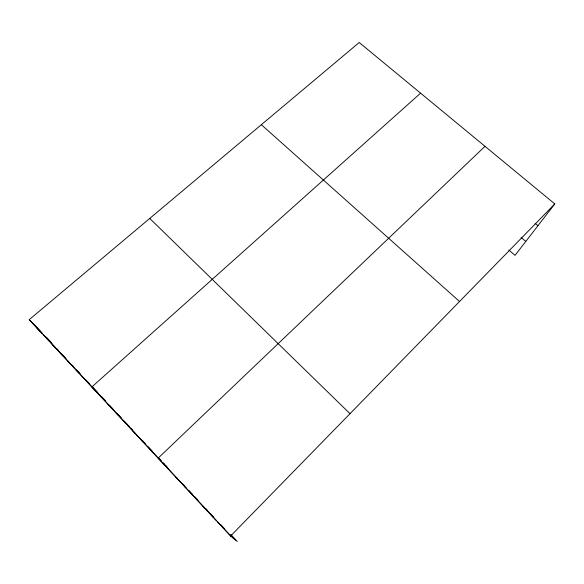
<?xml version="1.0" encoding="UTF-8"?>
<svg xmlns="http://www.w3.org/2000/svg" width="584" height="584" viewBox="0 0 584 584"><rect width="100%" height="100%" fill="white"/><g stroke="black" fill="none" stroke-linecap="round" stroke-linejoin="round"><path stroke-width="0.88" d="M231.264 535.032L237.279 541.492L230.629 535.981L29.2 319.674L359.211 42.508L554.8 203.918L515.03 255.347L508.846 250.047M230.629 535.981L554.8 203.918M485.005 146.321L158.147 458.141L161.476 461.426M420.589 93.163L91.849 386.944L96.98 392.171M535.163 223.387L537.944 225.716M521.176 237.498L525.797 241.418M221.321 525.987L222.139 526.702M261.34 124.706L459.542 301.497M212.087 516.073L213.05 516.942M202.925 506.233L204.035 507.262M193.83 496.466L195.085 497.648M184.807 486.779L186.201 488.107M175.857 477.157L177.383 478.639M149.738 218.438L350.013 413.691M166.966 467.616L168.63 469.244M162.972 462.9L164.425 464.331M165.841 465.725L166.783 466.652M149.65 449.016L151.57 450.928M141.211 439.956L143.262 442M132.838 430.963L135.006 433.138M124.516 422.035L126.816 424.342M116.26 413.165L118.676 415.604M108.069 404.362L110.602 406.931M99.93 395.624L102.58 398.317M83.819 378.33L86.702 381.264M99.28 394.514L105.354 400.697M75.854 369.774L78.847 372.833M60.086 352.838L63.298 356.13M67.941 361.277L71.044 364.452M44.537 336.143L47.961 339.662M52.283 344.458L55.604 347.874M29.2 319.674L41.909 332.792M46.516 337.552L49.925 341.071M36.843 327.879L40.369 331.515M230.819 534.988L235.513 540.025M45.384 336.406L51.983 343.487M56.816 348.677L58.02 349.969M61.663 353.875L65.912 358.445M72.029 365.007L73.861 366.978M76.942 370.285L80.023 373.592M85.585 379.571L89.841 384.133M92.141 386.601L97.915 392.798M101.39 396.536L105.463 400.901M109.544 405.289L113.646 409.691M117.172 413.472L121.297 417.903M124.253 421.079L129.597 426.809M130.787 428.094L132.575 430.006M142.751 440.935L145.168 443.526M148.183 446.767L152.424 451.322M158.498 457.841L160.95 460.469M163.396 463.097L167.608 467.623M182.989 484.136L184.785 486.063M188.968 490.553L192.567 494.414M194.968 496.999L197.983 500.225M205.853 508.679L207.67 510.628M210.722 513.905L213.16 516.526M220.518 524.425L224.205 528.381M229.775 534.36L233.49 538.353M32.828 323.419L42.121 333.398M43.289 334.647L49.72 341.56M50.896 342.823L216.08 520.198M217.292 521.497L231.293 536.535"/></g></svg>
